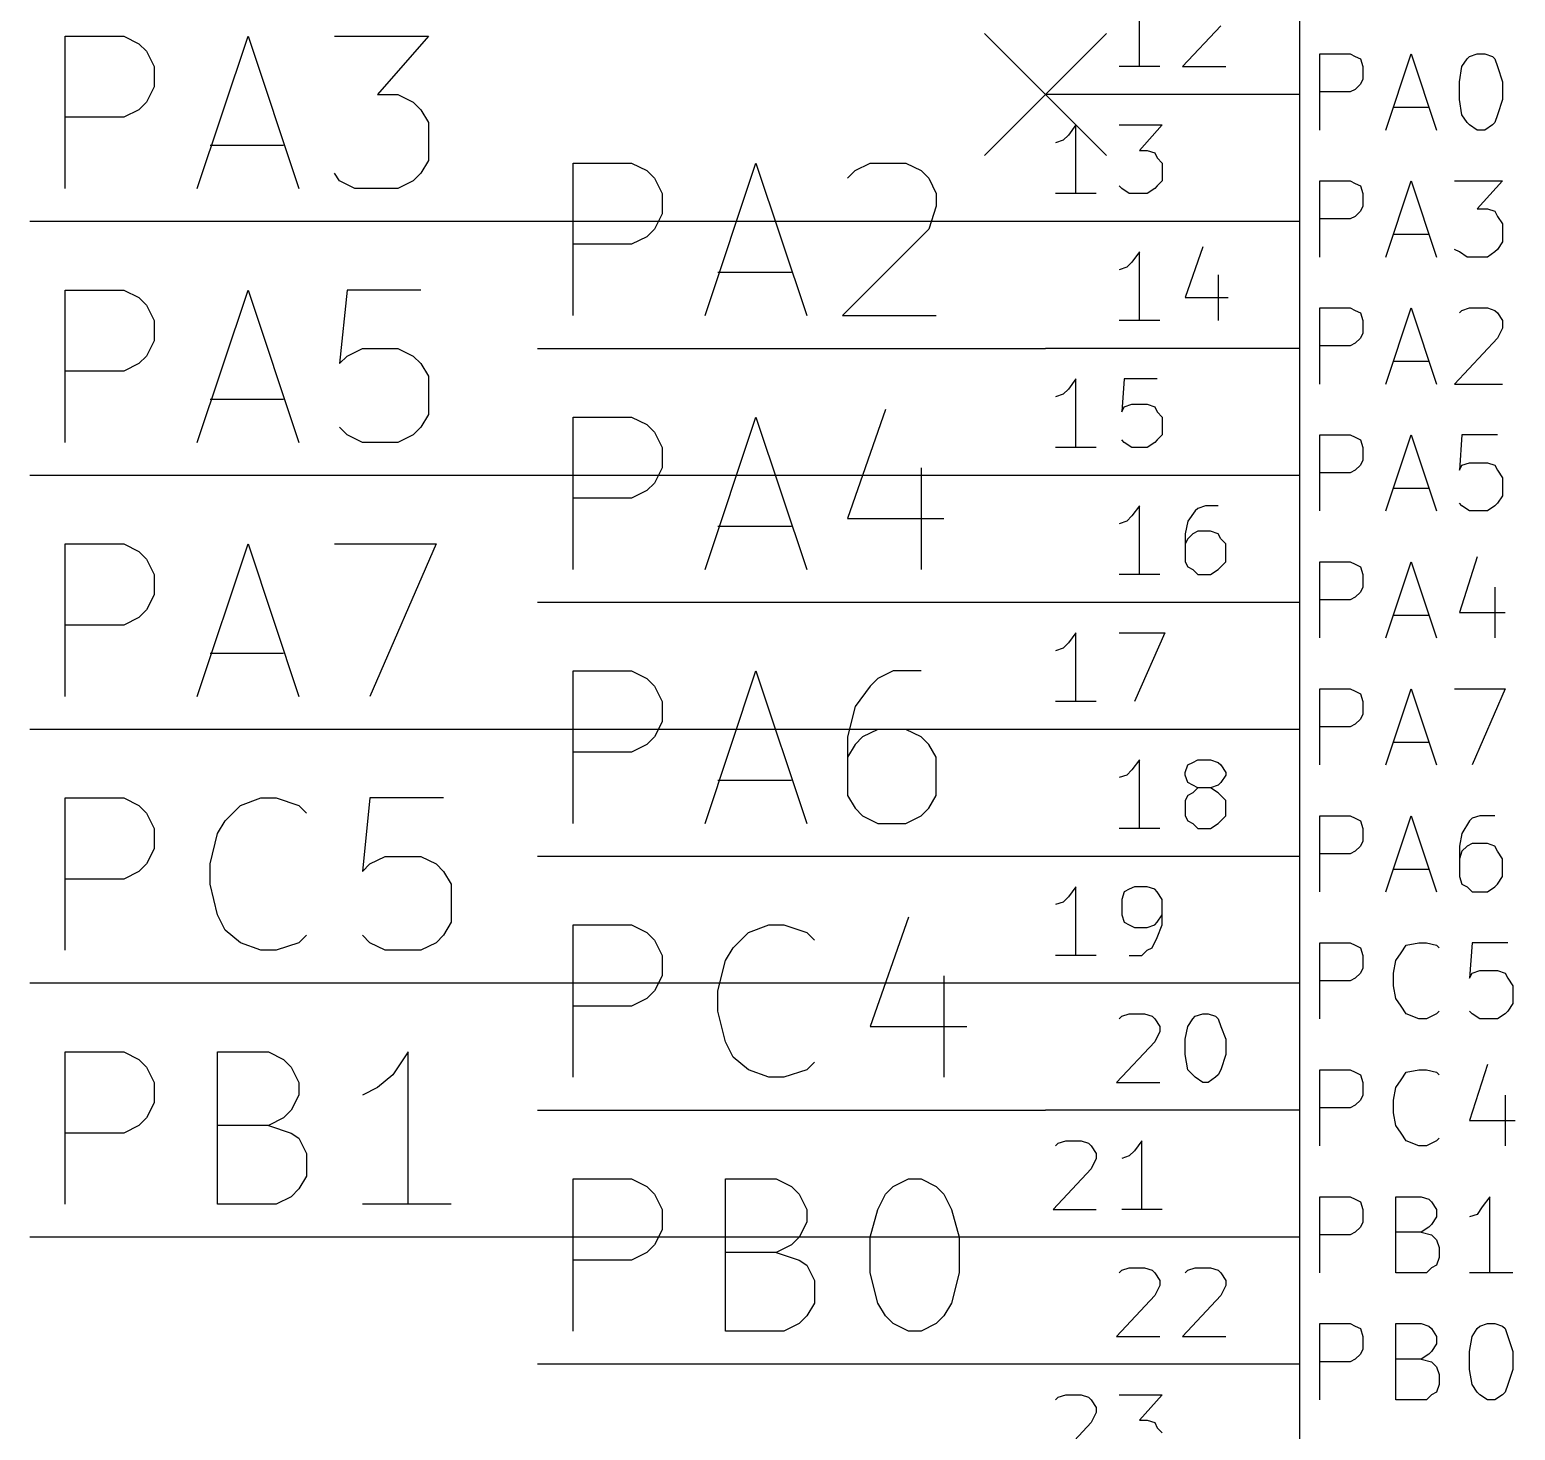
# Model space of a CAD drawing. Extents: x 10 to 287, y -200 to -10.
# Drawn here: x 33.02 to 47.88, y -111.15 to -97.14 of the extents above; entities that cross this region are included whole.
import ezdxf

# ---------------------------------------------------------------- set-up
doc = ezdxf.new("R2010")
doc.units = 0
doc.header["$MEASUREMENT"] = 0
doc.layers.add('BLACK', color=7, linetype='CONTINUOUS')

msp = doc.modelspace()

# ---------------------------------------------------------------- linework, layer by layer
at = {"layer": 'Black'}
for p, q in [((33.3756, -98.7298), (33.3756, -97.2058)), ((33.3756, -97.2058), (33.9598, -97.2058)), ((33.9598, -97.2058), (34.1122, -97.282)), ((34.1122, -97.282), (34.1884, -97.3582)), ((34.6964, -98.7298), (35.2044, -97.2058)), ((35.2044, -97.2058), (35.7124, -98.7298)), ((36.068, -97.2058), (37.0078, -97.2058)), ((37.0078, -97.2058), (36.4998, -97.79)), ((34.1884, -97.3582), (34.2646, -97.5106)), ((34.2646, -97.5106), (34.2646, -97.7138)), ((34.2646, -97.7138), (34.1884, -97.8662)), ((34.1884, -97.8662), (34.1122, -97.9424)), ((36.4998, -97.79), (36.703, -97.79)), ((36.703, -97.79), (36.8554, -97.8662)), ((36.8554, -97.8662), (36.9316, -97.9424)), ((33.9598, -98.0186), (33.3756, -98.0186)), ((34.1122, -97.9424), (33.9598, -98.0186)), ((36.9316, -97.9424), (37.0078, -98.0694)), ((37.0078, -98.0694), (37.0078, -98.4504)), ((34.8234, -98.298), (35.56, -98.298)), ((37.0078, -98.4504), (36.9316, -98.5774)), ((38.4556, -99.9998), (38.4556, -98.4758)), ((38.4556, -98.4758), (39.0398, -98.4758)), ((39.0398, -98.4758), (39.1922, -98.552)), ((39.7764, -99.9998), (40.2844, -98.4758)), ((40.2844, -98.4758), (40.7924, -99.9998)), ((41.275, -98.552), (41.4274, -98.4758)), ((41.4274, -98.4758), (41.783, -98.4758)), ((41.783, -98.4758), (41.9354, -98.552)), ((36.1188, -98.6536), (36.068, -98.5774)), ((36.2712, -98.7298), (36.1188, -98.6536)), ((36.8554, -98.6536), (36.703, -98.7298)), ((36.9316, -98.5774), (36.8554, -98.6536)), ((39.1922, -98.552), (39.2684, -98.6282)), ((39.2684, -98.6282), (39.3446, -98.7806)), ((41.1988, -98.6282), (41.275, -98.552)), ((41.9354, -98.552), (42.0116, -98.6282)), ((42.0116, -98.6282), (42.0878, -98.7806)), ((36.703, -98.7298), (36.2712, -98.7298)), ((39.3446, -98.7806), (39.3446, -98.9838)), ((42.0878, -98.7806), (42.0878, -98.9076)), ((42.0878, -98.9076), (42.0116, -99.1362)), ((39.3446, -98.9838), (39.2684, -99.1362)), ((39.1922, -99.2124), (39.0398, -99.2886)), ((39.2684, -99.1362), (39.1922, -99.2124)), ((42.0116, -99.1362), (41.148, -99.9998)), ((39.0398, -99.2886), (38.4556, -99.2886)), ((39.9034, -99.568), (40.64, -99.568)), ((33.3756, -101.27), (33.3756, -99.7458)), ((33.3756, -99.7458), (33.9598, -99.7458)), ((33.9598, -99.7458), (34.1122, -99.822)), ((34.1122, -99.822), (34.1884, -99.8982)), ((34.6964, -101.27), (35.2044, -99.7458)), ((35.2044, -99.7458), (35.7124, -101.27)), ((36.195, -99.7458), (36.1188, -100.482)), ((36.9316, -99.7458), (36.195, -99.7458)), ((34.1884, -99.8982), (34.2646, -100.051)), ((41.148, -99.9998), (42.0878, -99.9998)), ((34.2646, -100.051), (34.2646, -100.254)), ((34.2646, -100.254), (34.1884, -100.406)), ((34.1884, -100.406), (34.1122, -100.482)), ((36.1188, -100.482), (36.195, -100.406)), ((36.195, -100.406), (36.3474, -100.33)), ((36.3474, -100.33), (36.703, -100.33)), ((36.703, -100.33), (36.8554, -100.406)), ((36.8554, -100.406), (36.9316, -100.482)), ((33.9598, -100.559), (33.3756, -100.559)), ((34.1122, -100.482), (33.9598, -100.559)), ((36.9316, -100.482), (37.0078, -100.609)), ((37.0078, -100.609), (37.0078, -100.99)), ((34.8234, -100.838), (35.56, -100.838)), ((37.0078, -100.99), (36.9316, -101.117)), ((38.4556, -102.54), (38.4556, -101.016)), ((38.4556, -101.016), (39.0398, -101.016)), ((39.0398, -101.016), (39.1922, -101.092)), ((39.7764, -102.54), (40.2844, -101.016)), ((40.2844, -101.016), (40.7924, -102.54)), ((41.5798, -100.94), (41.1988, -102.032)), ((36.195, -101.194), (36.1188, -101.117)), ((36.9316, -101.117), (36.8554, -101.194)), ((39.1922, -101.092), (39.2684, -101.168)), ((39.2684, -101.168), (39.3446, -101.321)), ((36.3474, -101.27), (36.195, -101.194)), ((36.703, -101.27), (36.3474, -101.27)), ((36.8554, -101.194), (36.703, -101.27)), ((39.3446, -101.321), (39.3446, -101.524)), ((39.3446, -101.524), (39.2684, -101.676)), ((41.9354, -101.524), (41.9354, -102.54)), ((39.1922, -101.752), (39.0398, -101.829)), ((39.2684, -101.676), (39.1922, -101.752)), ((39.0398, -101.829), (38.4556, -101.829)), ((41.1988, -102.032), (42.164, -102.032)), ((39.9034, -102.108), (40.64, -102.108)), ((33.3756, -103.81), (33.3756, -102.286)), ((33.3756, -102.286), (33.9598, -102.286)), ((33.9598, -102.286), (34.1122, -102.362)), ((34.1122, -102.362), (34.1884, -102.438)), ((34.6964, -103.81), (35.2044, -102.286)), ((35.2044, -102.286), (35.7124, -103.81)), ((36.068, -102.286), (37.084, -102.286)), ((37.084, -102.286), (36.4236, -103.81)), ((34.1884, -102.438), (34.2646, -102.591)), ((34.2646, -102.591), (34.2646, -102.794)), ((34.2646, -102.794), (34.1884, -102.946)), ((34.1884, -102.946), (34.1122, -103.022)), ((33.9598, -103.099), (33.3756, -103.099)), ((34.1122, -103.022), (33.9598, -103.099)), ((34.8234, -103.378), (35.56, -103.378)), ((38.4556, -105.08), (38.4556, -103.556)), ((38.4556, -103.556), (39.0398, -103.556)), ((39.0398, -103.556), (39.1922, -103.632)), ((39.7764, -105.08), (40.2844, -103.556)), ((40.2844, -103.556), (40.7924, -105.08)), ((41.656, -103.556), (41.5036, -103.632)), ((41.9354, -103.556), (41.656, -103.556)), ((39.1922, -103.632), (39.2684, -103.708)), ((39.2684, -103.708), (39.3446, -103.861)), ((41.4274, -103.708), (41.275, -103.911)), ((41.5036, -103.632), (41.4274, -103.708)), ((39.3446, -103.861), (39.3446, -104.064)), ((41.275, -103.911), (41.1988, -104.216)), ((39.3446, -104.064), (39.2684, -104.216)), ((41.5036, -104.14), (41.3512, -104.216)), ((41.783, -104.14), (41.5036, -104.14)), ((41.9354, -104.216), (41.783, -104.14)), ((39.1922, -104.292), (39.0398, -104.369)), ((39.2684, -104.216), (39.1922, -104.292)), ((41.1988, -104.216), (41.1988, -104.8)), ((41.275, -104.292), (41.1988, -104.419)), ((41.3512, -104.216), (41.275, -104.292)), ((42.0116, -104.292), (41.9354, -104.216)), ((42.0878, -104.419), (42.0116, -104.292)), ((39.0398, -104.369), (38.4556, -104.369)), ((42.0878, -104.8), (42.0878, -104.419)), ((39.9034, -104.648), (40.64, -104.648)), ((33.3756, -106.35), (33.3756, -104.826)), ((33.3756, -104.826), (33.9598, -104.826)), ((33.9598, -104.826), (34.1122, -104.902)), ((34.1122, -104.902), (34.1884, -104.978)), ((34.9758, -105.054), (35.1282, -104.902)), ((35.1282, -104.902), (35.3314, -104.826)), ((35.3314, -104.826), (35.4838, -104.826)), ((35.4838, -104.826), (35.7124, -104.902)), ((35.7124, -104.902), (35.7886, -104.978)), ((36.4236, -104.826), (36.3474, -105.562)), ((37.1602, -104.826), (36.4236, -104.826)), ((41.1988, -104.8), (41.275, -104.927)), ((42.0116, -104.927), (42.0878, -104.8)), ((34.1884, -104.978), (34.2646, -105.131)), ((41.275, -104.927), (41.3512, -105.004)), ((41.3512, -105.004), (41.5036, -105.08)), ((41.783, -105.08), (41.9354, -105.004)), ((41.9354, -105.004), (42.0116, -104.927)), ((34.2646, -105.131), (34.2646, -105.334)), ((34.8234, -105.486), (34.8996, -105.181)), ((34.8996, -105.181), (34.9758, -105.054)), ((41.5036, -105.08), (41.783, -105.08)), ((34.2646, -105.334), (34.1884, -105.486)), ((34.1884, -105.486), (34.1122, -105.562)), ((34.8234, -105.689), (34.8234, -105.486)), ((36.3474, -105.562), (36.4236, -105.486)), ((36.4236, -105.486), (36.576, -105.41)), ((36.576, -105.41), (36.9316, -105.41)), ((36.9316, -105.41), (37.084, -105.486)), ((37.084, -105.486), (37.1602, -105.562)), ((33.9598, -105.639), (33.3756, -105.639)), ((34.1122, -105.562), (33.9598, -105.639)), ((37.1602, -105.562), (37.2364, -105.689)), ((34.8996, -105.994), (34.8234, -105.689)), ((37.2364, -105.689), (37.2364, -106.07)), ((34.9758, -106.147), (34.8996, -105.994)), ((37.2364, -106.07), (37.1602, -106.197)), ((41.8084, -106.02), (41.4274, -107.112)), ((35.1282, -106.274), (34.9758, -106.147)), ((35.7886, -106.197), (35.7124, -106.274)), ((36.4236, -106.274), (36.3474, -106.197)), ((37.1602, -106.197), (37.084, -106.274)), ((38.4556, -107.62), (38.4556, -106.096)), ((38.4556, -106.096), (39.0398, -106.096)), ((39.0398, -106.096), (39.1922, -106.172)), ((39.1922, -106.172), (39.2684, -106.248)), ((40.0558, -106.324), (40.2082, -106.172)), ((40.2082, -106.172), (40.4114, -106.096)), ((40.4114, -106.096), (40.5638, -106.096)), ((40.5638, -106.096), (40.7924, -106.172)), ((40.7924, -106.172), (40.8686, -106.248)), ((35.3314, -106.35), (35.1282, -106.274)), ((35.4838, -106.35), (35.3314, -106.35)), ((35.7124, -106.274), (35.4838, -106.35)), ((36.576, -106.35), (36.4236, -106.274)), ((36.9316, -106.35), (36.576, -106.35)), ((37.084, -106.274), (36.9316, -106.35)), ((39.2684, -106.248), (39.3446, -106.401)), ((39.9796, -106.451), (40.0558, -106.324)), ((39.3446, -106.401), (39.3446, -106.604)), ((39.9034, -106.756), (39.9796, -106.451)), ((39.3446, -106.604), (39.2684, -106.756)), ((42.164, -106.604), (42.164, -107.62)), ((39.1922, -106.832), (39.0398, -106.909)), ((39.2684, -106.756), (39.1922, -106.832)), ((39.9034, -106.959), (39.9034, -106.756)), ((39.0398, -106.909), (38.4556, -106.909)), ((39.9796, -107.264), (39.9034, -106.959)), ((41.4274, -107.112), (42.3926, -107.112)), ((40.0558, -107.417), (39.9796, -107.264)), ((33.3756, -108.89), (33.3756, -107.366)), ((33.3756, -107.366), (33.9598, -107.366)), ((33.9598, -107.366), (34.1122, -107.442)), ((34.8996, -108.89), (34.8996, -107.366)), ((34.8996, -107.366), (35.4076, -107.366)), ((35.4076, -107.366), (35.56, -107.442)), ((36.8046, -107.366), (36.6522, -107.594)), ((36.8046, -108.89), (36.8046, -107.366)), ((40.2082, -107.544), (40.0558, -107.417)), ((34.1122, -107.442), (34.1884, -107.518)), ((34.1884, -107.518), (34.2646, -107.671)), ((35.56, -107.442), (35.6362, -107.518)), ((35.6362, -107.518), (35.7124, -107.671)), ((40.4114, -107.62), (40.2082, -107.544)), ((40.7924, -107.544), (40.5638, -107.62)), ((40.8686, -107.467), (40.7924, -107.544)), ((34.2646, -107.671), (34.2646, -107.874)), ((35.7124, -107.671), (35.7124, -107.798)), ((36.4998, -107.721), (36.3474, -107.798)), ((36.6522, -107.594), (36.4998, -107.721)), ((40.5638, -107.62), (40.4114, -107.62)), ((34.2646, -107.874), (34.1884, -108.026)), ((35.7124, -107.798), (35.6362, -107.95)), ((35.6362, -107.95), (35.56, -108.026)), ((34.1122, -108.102), (33.9598, -108.179)), ((34.1884, -108.026), (34.1122, -108.102)), ((35.4076, -108.102), (34.8996, -108.102)), ((35.56, -108.026), (35.4076, -108.102)), ((35.4076, -108.102), (35.6362, -108.179)), ((33.9598, -108.179), (33.3756, -108.179)), ((35.6362, -108.179), (35.7124, -108.229)), ((35.7124, -108.229), (35.7886, -108.382)), ((35.7886, -108.382), (35.7886, -108.61)), ((35.7886, -108.61), (35.7124, -108.737)), ((35.7124, -108.737), (35.6362, -108.814)), ((38.4556, -110.16), (38.4556, -108.636)), ((38.4556, -108.636), (39.0398, -108.636)), ((39.0398, -108.636), (39.1922, -108.712)), ((39.1922, -108.712), (39.2684, -108.788)), ((39.9796, -110.16), (39.9796, -108.636)), ((39.9796, -108.636), (40.4876, -108.636)), ((40.4876, -108.636), (40.64, -108.712)), ((40.64, -108.712), (40.7162, -108.788)), ((41.5798, -108.788), (41.656, -108.712)), ((41.656, -108.712), (41.8084, -108.636)), ((41.8084, -108.636), (41.9354, -108.636)), ((41.9354, -108.636), (42.0878, -108.712)), ((42.0878, -108.712), (42.164, -108.788)), ((35.4838, -108.89), (34.8996, -108.89)), ((35.6362, -108.814), (35.4838, -108.89)), ((37.2364, -108.89), (36.3474, -108.89)), ((39.2684, -108.788), (39.3446, -108.941)), ((40.7162, -108.788), (40.7924, -108.941)), ((41.5036, -108.941), (41.5798, -108.788)), ((42.164, -108.788), (42.2402, -108.941)), ((39.3446, -108.941), (39.3446, -109.144)), ((40.7924, -108.941), (40.7924, -109.068)), ((41.4274, -109.22), (41.5036, -108.941)), ((42.2402, -108.941), (42.3164, -109.22)), ((39.3446, -109.144), (39.2684, -109.296)), ((40.7924, -109.068), (40.7162, -109.22)), ((39.2684, -109.296), (39.1922, -109.372)), ((40.64, -109.296), (40.4876, -109.372)), ((40.7162, -109.22), (40.64, -109.296)), ((41.4274, -109.576), (41.4274, -109.22)), ((42.3164, -109.22), (42.3164, -109.576)), ((39.0398, -109.449), (38.4556, -109.449)), ((39.1922, -109.372), (39.0398, -109.449)), ((40.4876, -109.372), (39.9796, -109.372)), ((40.4876, -109.372), (40.7162, -109.449)), ((40.7162, -109.449), (40.7924, -109.499)), ((40.7924, -109.499), (40.8686, -109.652)), ((40.8686, -109.652), (40.8686, -109.88)), ((41.5036, -109.88), (41.4274, -109.576)), ((42.3164, -109.576), (42.2402, -109.88)), ((40.8686, -109.88), (40.7924, -110.007)), ((41.5798, -110.007), (41.5036, -109.88)), ((42.2402, -109.88), (42.164, -110.007)), ((40.7162, -110.084), (40.5638, -110.16)), ((40.7924, -110.007), (40.7162, -110.084)), ((41.656, -110.084), (41.5798, -110.007)), ((41.8084, -110.16), (41.656, -110.084)), ((42.0878, -110.084), (41.9354, -110.16)), ((42.164, -110.007), (42.0878, -110.084)), ((40.5638, -110.16), (39.9796, -110.16)), ((41.9354, -110.16), (41.8084, -110.16))]:
    msp.add_line(p, q, dxfattribs=at)
at = {"layer": 'Blue 2'}
for p, q in [((42.5704, -97.1804), (43.7896, -98.3996)), ((43.7896, -97.1804), (42.5704, -98.3996))]:
    msp.add_line(p, q, dxfattribs=at)
at = {"layer": 'Cyan 2'}
for p, q in [((45.9232, -98.1456), (45.9232, -97.3836)), ((45.9232, -97.3836), (46.228, -97.3836)), ((46.228, -97.3836), (46.2788, -97.409)), ((46.2788, -97.409), (46.3296, -97.4344)), ((46.3296, -97.4344), (46.355, -97.5106)), ((46.5836, -98.1456), (46.8376, -97.3836)), ((46.8376, -97.3836), (47.0916, -98.1456)), ((47.3456, -97.5106), (47.3964, -97.4344)), ((47.3964, -97.4344), (47.4218, -97.409)), ((47.4218, -97.409), (47.498, -97.3836)), ((47.498, -97.3836), (47.5742, -97.3836)), ((47.5742, -97.3836), (47.6504, -97.409)), ((47.6504, -97.409), (47.6758, -97.4344)), ((47.6758, -97.4344), (47.7012, -97.5106)), ((46.355, -97.5106), (46.355, -97.6376)), ((47.3202, -97.663), (47.3456, -97.5106)), ((47.7012, -97.5106), (47.752, -97.663)), ((46.228, -97.7646), (45.9232, -97.7646)), ((46.2788, -97.7392), (46.228, -97.7646)), ((46.3296, -97.6884), (46.2788, -97.7392)), ((46.355, -97.6376), (46.3296, -97.6884)), ((47.3202, -97.8408), (47.3202, -97.663)), ((47.752, -97.663), (47.752, -97.8408)), ((46.6598, -97.917), (47.0154, -97.917)), ((47.3456, -97.9932), (47.3202, -97.8408)), ((47.752, -97.8408), (47.7012, -97.9932)), ((47.3964, -98.0694), (47.3456, -97.9932)), ((47.7012, -97.9932), (47.6758, -98.0694)), ((47.4218, -98.0948), (47.3964, -98.0694)), ((47.498, -98.1456), (47.4218, -98.0948)), ((47.5742, -98.1456), (47.498, -98.1456)), ((47.6504, -98.0948), (47.5742, -98.1456)), ((47.6758, -98.0694), (47.6504, -98.0948)), ((45.9232, -99.4156), (45.9232, -98.6536)), ((45.9232, -98.6536), (46.228, -98.6536)), ((46.228, -98.6536), (46.2788, -98.679)), ((46.5836, -99.4156), (46.8376, -98.6536)), ((46.8376, -98.6536), (47.0916, -99.4156)), ((47.2694, -98.6536), (47.752, -98.6536)), ((47.752, -98.6536), (47.498, -98.933)), ((46.2788, -98.679), (46.3296, -98.7044)), ((46.3296, -98.7044), (46.355, -98.7806)), ((46.355, -98.7806), (46.355, -98.9076)), ((46.3296, -98.9584), (46.2788, -99.0092)), ((46.355, -98.9076), (46.3296, -98.9584)), ((47.498, -98.933), (47.5996, -98.933)), ((47.5996, -98.933), (47.6758, -98.9584)), ((47.6758, -98.9584), (47.7012, -99.0092)), ((46.228, -99.0346), (45.9232, -99.0346)), ((46.2788, -99.0092), (46.228, -99.0346)), ((47.7012, -99.0092), (47.752, -99.0854)), ((47.752, -99.0854), (47.752, -99.2632)), ((46.6598, -99.187), (47.0154, -99.187)), ((47.3202, -99.3648), (47.2694, -99.3394)), ((47.3964, -99.4156), (47.3202, -99.3648)), ((47.6758, -99.3648), (47.5996, -99.4156)), ((47.7012, -99.3394), (47.6758, -99.3648)), ((47.752, -99.2632), (47.7012, -99.3394)), ((47.5996, -99.4156), (47.3964, -99.4156)), ((45.9232, -100.686), (45.9232, -99.9236)), ((45.9232, -99.9236), (46.228, -99.9236)), ((46.228, -99.9236), (46.2788, -99.949)), ((46.2788, -99.949), (46.3296, -99.9744)), ((46.3296, -99.9744), (46.355, -100.051)), ((46.5836, -100.686), (46.8376, -99.9236)), ((46.8376, -99.9236), (47.0916, -100.686)), ((47.3202, -99.9744), (47.3456, -99.949)), ((47.3456, -99.949), (47.4218, -99.9236)), ((47.4218, -99.9236), (47.5996, -99.9236)), ((47.5996, -99.9236), (47.6758, -99.949)), ((47.6758, -99.949), (47.7012, -99.9744)), ((47.7012, -99.9744), (47.752, -100.051)), ((46.355, -100.051), (46.355, -100.178)), ((47.752, -100.127), (47.7012, -100.228)), ((47.752, -100.051), (47.752, -100.127)), ((46.2788, -100.279), (46.228, -100.305)), ((46.3296, -100.228), (46.2788, -100.279)), ((46.355, -100.178), (46.3296, -100.228)), ((47.7012, -100.228), (47.2694, -100.686)), ((46.228, -100.305), (45.9232, -100.305)), ((46.6598, -100.457), (47.0154, -100.457)), ((47.2694, -100.686), (47.752, -100.686)), ((45.9232, -101.956), (45.9232, -101.194)), ((45.9232, -101.194), (46.228, -101.194)), ((46.228, -101.194), (46.2788, -101.219)), ((46.2788, -101.219), (46.3296, -101.244)), ((46.3296, -101.244), (46.355, -101.321)), ((46.355, -101.321), (46.355, -101.448)), ((46.5836, -101.956), (46.8376, -101.194)), ((46.8376, -101.194), (47.0916, -101.956)), ((47.3456, -101.194), (47.3202, -101.549)), ((47.7012, -101.194), (47.3456, -101.194)), ((46.355, -101.448), (46.3296, -101.498)), ((47.3456, -101.498), (47.4218, -101.473)), ((47.4218, -101.473), (47.5996, -101.473)), ((47.5996, -101.473), (47.6758, -101.498)), ((46.228, -101.575), (45.9232, -101.575)), ((46.2788, -101.549), (46.228, -101.575)), ((46.3296, -101.498), (46.2788, -101.549)), ((47.3202, -101.549), (47.3456, -101.498)), ((47.6758, -101.498), (47.7012, -101.549)), ((47.7012, -101.549), (47.752, -101.625)), ((47.752, -101.625), (47.752, -101.803)), ((46.6598, -101.727), (47.0154, -101.727)), ((47.3456, -101.905), (47.3202, -101.879)), ((47.4218, -101.956), (47.3456, -101.905)), ((47.6758, -101.905), (47.5996, -101.956)), ((47.7012, -101.879), (47.6758, -101.905)), ((47.752, -101.803), (47.7012, -101.879)), ((47.5996, -101.956), (47.4218, -101.956)), ((45.9232, -103.226), (45.9232, -102.464)), ((45.9232, -102.464), (46.228, -102.464)), ((46.228, -102.464), (46.2788, -102.489)), ((46.2788, -102.489), (46.3296, -102.514)), ((46.3296, -102.514), (46.355, -102.591)), ((46.5836, -103.226), (46.8376, -102.464)), ((46.8376, -102.464), (47.0916, -103.226)), ((47.498, -102.413), (47.3202, -102.972)), ((46.355, -102.591), (46.355, -102.718)), ((46.2788, -102.819), (46.228, -102.845)), ((46.3296, -102.768), (46.2788, -102.819)), ((46.355, -102.718), (46.3296, -102.768)), ((47.6758, -102.718), (47.6758, -103.226)), ((46.228, -102.845), (45.9232, -102.845)), ((47.3202, -102.972), (47.7774, -102.972)), ((46.6598, -102.997), (47.0154, -102.997)), ((45.9232, -104.496), (45.9232, -103.734)), ((45.9232, -103.734), (46.228, -103.734)), ((46.228, -103.734), (46.2788, -103.759)), ((46.2788, -103.759), (46.3296, -103.784)), ((46.3296, -103.784), (46.355, -103.861)), ((46.355, -103.861), (46.355, -103.988)), ((46.5836, -104.496), (46.8376, -103.734)), ((46.8376, -103.734), (47.0916, -104.496)), ((47.2694, -103.734), (47.7774, -103.734)), ((47.7774, -103.734), (47.4472, -104.496)), ((46.355, -103.988), (46.3296, -104.038)), ((46.228, -104.115), (45.9232, -104.115)), ((46.2788, -104.089), (46.228, -104.115)), ((46.3296, -104.038), (46.2788, -104.089)), ((46.6598, -104.267), (47.0154, -104.267)), ((45.9232, -105.766), (45.9232, -105.004)), ((45.9232, -105.004), (46.228, -105.004)), ((46.228, -105.004), (46.2788, -105.029)), ((46.2788, -105.029), (46.3296, -105.054)), ((46.5836, -105.766), (46.8376, -105.004)), ((46.8376, -105.004), (47.0916, -105.766)), ((47.4472, -105.029), (47.4218, -105.054)), ((47.5234, -105.004), (47.4472, -105.029)), ((47.6758, -105.004), (47.5234, -105.004)), ((46.3296, -105.054), (46.355, -105.131)), ((46.355, -105.131), (46.355, -105.258)), ((47.3456, -105.181), (47.3202, -105.308)), ((47.4218, -105.054), (47.3456, -105.181)), ((46.3296, -105.308), (46.2788, -105.359)), ((46.355, -105.258), (46.3296, -105.308)), ((47.3202, -105.308), (47.3202, -105.613)), ((47.3964, -105.308), (47.3456, -105.359)), ((47.4472, -105.283), (47.3964, -105.308)), ((47.5996, -105.283), (47.4472, -105.283)), ((47.6758, -105.308), (47.5996, -105.283)), ((47.7012, -105.359), (47.6758, -105.308)), ((46.228, -105.385), (45.9232, -105.385)), ((46.2788, -105.359), (46.228, -105.385)), ((47.3456, -105.359), (47.3202, -105.435)), ((47.752, -105.435), (47.7012, -105.359)), ((47.752, -105.613), (47.752, -105.435)), ((46.6598, -105.537), (47.0154, -105.537)), ((47.3202, -105.613), (47.3456, -105.689)), ((47.7012, -105.689), (47.752, -105.613)), ((47.3456, -105.689), (47.3964, -105.715)), ((47.3964, -105.715), (47.4472, -105.766)), ((47.4472, -105.766), (47.5996, -105.766)), ((47.5996, -105.766), (47.6758, -105.715)), ((47.6758, -105.715), (47.7012, -105.689)), ((45.9232, -107.036), (45.9232, -106.274)), ((45.9232, -106.274), (46.228, -106.274)), ((46.228, -106.274), (46.2788, -106.299)), ((46.2788, -106.299), (46.3296, -106.324)), ((46.3296, -106.324), (46.355, -106.401)), ((46.6852, -106.451), (46.736, -106.375)), ((46.736, -106.375), (46.7868, -106.299)), ((46.7868, -106.299), (46.9138, -106.274)), ((46.9138, -106.274), (46.99, -106.274)), ((46.99, -106.274), (47.0916, -106.299)), ((47.0916, -106.299), (47.117, -106.324)), ((47.4472, -106.274), (47.4218, -106.629)), ((47.8028, -106.274), (47.4472, -106.274)), ((46.355, -106.528), (46.3296, -106.578)), ((46.355, -106.401), (46.355, -106.528)), ((46.6598, -106.578), (46.6852, -106.451)), ((46.228, -106.655), (45.9232, -106.655)), ((46.2788, -106.629), (46.228, -106.655)), ((46.3296, -106.578), (46.2788, -106.629)), ((46.6598, -106.705), (46.6598, -106.578)), ((47.4218, -106.629), (47.4472, -106.578)), ((47.4472, -106.578), (47.5234, -106.553)), ((47.5234, -106.553), (47.7012, -106.553)), ((47.7012, -106.553), (47.7774, -106.578)), ((47.7774, -106.578), (47.8028, -106.629)), ((47.8028, -106.629), (47.8536, -106.705)), ((46.6852, -106.832), (46.6598, -106.705)), ((46.736, -106.909), (46.6852, -106.832)), ((47.8536, -106.705), (47.8536, -106.883)), ((46.7868, -106.985), (46.736, -106.909)), ((47.117, -106.959), (47.0916, -106.985)), ((47.4472, -106.985), (47.4218, -106.959)), ((47.8028, -106.959), (47.7774, -106.985)), ((47.8536, -106.883), (47.8028, -106.959)), ((46.9138, -107.036), (46.7868, -106.985)), ((46.99, -107.036), (46.9138, -107.036)), ((47.0916, -106.985), (46.99, -107.036)), ((47.5234, -107.036), (47.4472, -106.985)), ((47.7012, -107.036), (47.5234, -107.036)), ((47.7774, -106.985), (47.7012, -107.036)), ((45.9232, -108.306), (45.9232, -107.544)), ((45.9232, -107.544), (46.228, -107.544)), ((46.228, -107.544), (46.2788, -107.569)), ((46.2788, -107.569), (46.3296, -107.594)), ((46.736, -107.645), (46.7868, -107.569)), ((46.7868, -107.569), (46.9138, -107.544)), ((46.9138, -107.544), (46.99, -107.544)), ((46.99, -107.544), (47.0916, -107.569)), ((47.0916, -107.569), (47.117, -107.594)), ((47.5996, -107.493), (47.4218, -108.052)), ((46.3296, -107.594), (46.355, -107.671)), ((46.355, -107.671), (46.355, -107.798)), ((46.6598, -107.848), (46.6852, -107.721)), ((46.6852, -107.721), (46.736, -107.645)), ((46.3296, -107.848), (46.2788, -107.899)), ((46.355, -107.798), (46.3296, -107.848)), ((46.6598, -107.975), (46.6598, -107.848)), ((47.7774, -107.798), (47.7774, -108.306)), ((46.228, -107.925), (45.9232, -107.925)), ((46.2788, -107.899), (46.228, -107.925)), ((46.6852, -108.102), (46.6598, -107.975)), ((46.736, -108.179), (46.6852, -108.102)), ((47.4218, -108.052), (47.879, -108.052)), ((46.7868, -108.255), (46.736, -108.179)), ((46.9138, -108.306), (46.7868, -108.255)), ((46.99, -108.306), (46.9138, -108.306)), ((47.0916, -108.255), (46.99, -108.306)), ((47.117, -108.229), (47.0916, -108.255)), ((45.9232, -109.576), (45.9232, -108.814)), ((45.9232, -108.814), (46.228, -108.814)), ((46.228, -108.814), (46.2788, -108.839)), ((46.2788, -108.839), (46.3296, -108.864)), ((46.3296, -108.864), (46.355, -108.941)), ((46.6852, -109.576), (46.6852, -108.814)), ((46.6852, -108.814), (46.9392, -108.814)), ((46.9392, -108.814), (47.0154, -108.839)), ((47.0154, -108.839), (47.0408, -108.864)), ((47.0408, -108.864), (47.0916, -108.941)), ((47.5488, -108.915), (47.498, -108.991)), ((47.625, -108.814), (47.5488, -108.915)), ((47.625, -109.576), (47.625, -108.814)), ((46.355, -108.941), (46.355, -109.068)), ((47.0916, -109.017), (47.0408, -109.093)), ((47.0916, -108.941), (47.0916, -109.017)), ((47.498, -108.991), (47.4218, -109.017)), ((46.228, -109.195), (45.9232, -109.195)), ((46.2788, -109.169), (46.228, -109.195)), ((46.3296, -109.118), (46.2788, -109.169)), ((46.355, -109.068), (46.3296, -109.118)), ((46.9392, -109.169), (46.6852, -109.169)), ((47.0154, -109.118), (46.9392, -109.169)), ((46.9392, -109.169), (47.0408, -109.195)), ((47.0408, -109.093), (47.0154, -109.118)), ((47.0408, -109.195), (47.0916, -109.245)), ((47.0916, -109.245), (47.117, -109.322)), ((47.117, -109.322), (47.117, -109.423)), ((47.0916, -109.499), (47.0408, -109.525)), ((47.117, -109.423), (47.0916, -109.499)), ((46.99, -109.576), (46.6852, -109.576)), ((47.0408, -109.525), (46.99, -109.576)), ((47.8536, -109.576), (47.4218, -109.576)), ((45.9232, -110.846), (45.9232, -110.084)), ((45.9232, -110.084), (46.228, -110.084)), ((46.228, -110.084), (46.2788, -110.109)), ((46.6852, -110.846), (46.6852, -110.084)), ((46.6852, -110.084), (46.9392, -110.084)), ((46.9392, -110.084), (47.0154, -110.109)), ((47.5234, -110.109), (47.5996, -110.084)), ((47.5996, -110.084), (47.6758, -110.084)), ((47.6758, -110.084), (47.752, -110.109)), ((46.2788, -110.109), (46.3296, -110.134)), ((46.3296, -110.134), (46.355, -110.211)), ((46.355, -110.211), (46.355, -110.338)), ((47.0154, -110.109), (47.0408, -110.134)), ((47.0408, -110.134), (47.0916, -110.211)), ((47.0916, -110.211), (47.0916, -110.287)), ((47.4218, -110.363), (47.4472, -110.211)), ((47.4472, -110.211), (47.498, -110.134)), ((47.498, -110.134), (47.5234, -110.109)), ((47.752, -110.109), (47.7774, -110.134)), ((47.7774, -110.134), (47.8028, -110.211)), ((47.8028, -110.211), (47.8536, -110.363)), ((46.3296, -110.388), (46.2788, -110.439)), ((46.355, -110.338), (46.3296, -110.388)), ((47.0154, -110.388), (46.9392, -110.439)), ((47.0408, -110.363), (47.0154, -110.388)), ((47.0916, -110.287), (47.0408, -110.363)), ((47.4218, -110.541), (47.4218, -110.363)), ((47.8536, -110.363), (47.8536, -110.541)), ((46.228, -110.465), (45.9232, -110.465)), ((46.2788, -110.439), (46.228, -110.465)), ((46.9392, -110.439), (46.6852, -110.439)), ((46.9392, -110.439), (47.0408, -110.465)), ((47.0408, -110.465), (47.0916, -110.515)), ((47.0916, -110.515), (47.117, -110.592)), ((47.4472, -110.693), (47.4218, -110.541)), ((47.8536, -110.541), (47.8028, -110.693)), ((47.117, -110.693), (47.0916, -110.769)), ((47.117, -110.592), (47.117, -110.693)), ((47.498, -110.769), (47.4472, -110.693)), ((47.8028, -110.693), (47.7774, -110.769)), ((46.99, -110.846), (46.6852, -110.846)), ((47.0408, -110.795), (46.99, -110.846)), ((47.0916, -110.769), (47.0408, -110.795)), ((47.5234, -110.795), (47.498, -110.769)), ((47.5996, -110.846), (47.5234, -110.795)), ((47.6758, -110.846), (47.5996, -110.846)), ((47.752, -110.795), (47.6758, -110.846)), ((47.7774, -110.769), (47.752, -110.795))]:
    msp.add_line(p, q, dxfattribs=at)
at = {"layer": 'Green 2'}
for p, q in [((41.91, -99.06), (33.02, -99.06)), ((38.1, -100.33), (43.18, -100.33)), ((41.91, -101.6), (33.02, -101.6)), ((43.18, -102.87), (38.1, -102.87)), ((41.91, -104.14), (33.02, -104.14)), ((43.18, -105.41), (38.1, -105.41)), ((41.91, -106.68), (33.02, -106.68)), ((38.1, -107.95), (43.18, -107.95)), ((41.91, -109.22), (33.02, -109.22)), ((43.18, -110.49), (38.1, -110.49))]:
    msp.add_line(p, q, dxfattribs=at)
at = {"layer": 'Red 2'}
for p, q in [((45.72, -82.55), (45.72, -148.59)), ((44.1198, -97.5106), (44.1198, -96.8248)), ((44.9326, -97.1042), (44.5516, -97.5106)), ((44.323, -97.5106), (43.9166, -97.5106)), ((44.5516, -97.5106), (44.9834, -97.5106)), ((45.72, -97.79), (43.18, -97.79)), ((43.4086, -98.1964), (43.3578, -98.2472)), ((43.4848, -98.0948), (43.4086, -98.1964)), ((43.4848, -98.7806), (43.4848, -98.0948)), ((43.9166, -98.0948), (44.3484, -98.0948)), ((44.3484, -98.0948), (44.1198, -98.3488)), ((43.3578, -98.2472), (43.2816, -98.2726)), ((44.1198, -98.3488), (44.196, -98.3488)), ((44.196, -98.3488), (44.2722, -98.3742)), ((44.2722, -98.3742), (44.2976, -98.425)), ((44.2976, -98.425), (44.3484, -98.4758)), ((44.3484, -98.4758), (44.3484, -98.6536)), ((44.3484, -98.6536), (44.2976, -98.7044)), ((43.688, -98.7806), (43.2816, -98.7806)), ((43.942, -98.7298), (43.9166, -98.7044)), ((44.0182, -98.7806), (43.942, -98.7298)), ((44.196, -98.7806), (44.0182, -98.7806)), ((44.2722, -98.7298), (44.196, -98.7806)), ((44.2976, -98.7044), (44.2722, -98.7298)), ((45.72, -99.06), (41.91, -99.06)), ((44.1198, -99.3648), (44.0436, -99.4664)), ((44.1198, -100.051), (44.1198, -99.3648)), ((44.7548, -99.314), (44.577, -99.822)), ((43.9928, -99.5172), (43.9166, -99.5426)), ((44.0436, -99.4664), (43.9928, -99.5172)), ((44.9072, -99.5934), (44.9072, -100.051)), ((44.577, -99.822), (45.0088, -99.822)), ((44.323, -100.051), (43.9166, -100.051)), ((45.72, -100.33), (43.18, -100.33)), ((43.4086, -100.736), (43.3578, -100.787)), ((43.4848, -100.635), (43.4086, -100.736)), ((43.4848, -101.321), (43.4848, -100.635)), ((43.9674, -100.635), (43.942, -100.965)), ((44.2976, -100.635), (43.9674, -100.635)), ((43.3578, -100.787), (43.2816, -100.813)), ((43.9674, -100.914), (44.0436, -100.889)), ((44.0436, -100.889), (44.196, -100.889)), ((44.196, -100.889), (44.2722, -100.914)), ((43.942, -100.965), (43.9674, -100.914)), ((44.2722, -100.914), (44.2976, -100.965)), ((44.2976, -100.965), (44.3484, -101.016)), ((44.3484, -101.016), (44.3484, -101.194)), ((43.688, -101.321), (43.2816, -101.321)), ((43.9674, -101.27), (43.942, -101.244)), ((44.0436, -101.321), (43.9674, -101.27)), ((44.196, -101.321), (44.0436, -101.321)), ((44.2722, -101.27), (44.196, -101.321)), ((44.2976, -101.244), (44.2722, -101.27)), ((44.3484, -101.194), (44.2976, -101.244)), ((45.72, -101.6), (41.91, -101.6)), ((44.1198, -101.905), (44.0436, -102.006)), ((44.1198, -102.591), (44.1198, -101.905)), ((44.704, -101.93), (44.6786, -101.956)), ((44.7802, -101.905), (44.704, -101.93)), ((44.9072, -101.905), (44.7802, -101.905)), ((43.9928, -102.057), (43.9166, -102.083)), ((44.0436, -102.006), (43.9928, -102.057)), ((44.6024, -102.057), (44.577, -102.184)), ((44.6786, -101.956), (44.6024, -102.057)), ((44.577, -102.184), (44.577, -102.464)), ((44.6532, -102.184), (44.6024, -102.235)), ((44.704, -102.159), (44.6532, -102.184)), ((44.831, -102.159), (44.704, -102.159)), ((44.9072, -102.184), (44.831, -102.159)), ((44.9326, -102.235), (44.9072, -102.184)), ((44.6024, -102.235), (44.577, -102.286)), ((44.9834, -102.286), (44.9326, -102.235)), ((44.9834, -102.464), (44.9834, -102.286)), ((44.577, -102.464), (44.6024, -102.514)), ((44.6024, -102.514), (44.6532, -102.54)), ((44.9072, -102.54), (44.9326, -102.514)), ((44.9326, -102.514), (44.9834, -102.464)), ((44.323, -102.591), (43.9166, -102.591)), ((44.6532, -102.54), (44.704, -102.591)), ((44.704, -102.591), (44.831, -102.591)), ((44.831, -102.591), (44.9072, -102.54)), ((45.72, -102.87), (43.18, -102.87)), ((43.4848, -103.175), (43.4086, -103.276)), ((43.4848, -103.861), (43.4848, -103.175)), ((43.9166, -103.175), (44.3738, -103.175)), ((44.3738, -103.175), (44.069, -103.861)), ((43.3578, -103.327), (43.2816, -103.353)), ((43.4086, -103.276), (43.3578, -103.327)), ((43.688, -103.861), (43.2816, -103.861)), ((45.72, -104.14), (41.91, -104.14)), ((44.1198, -104.445), (44.0436, -104.546)), ((44.1198, -105.131), (44.1198, -104.445)), ((44.6532, -104.47), (44.704, -104.445)), ((44.704, -104.445), (44.831, -104.445)), ((44.831, -104.445), (44.9072, -104.47)), ((43.9928, -104.597), (43.9166, -104.623)), ((44.0436, -104.546), (43.9928, -104.597)), ((44.577, -104.572), (44.6024, -104.496)), ((44.577, -104.597), (44.577, -104.572)), ((44.6024, -104.673), (44.577, -104.597)), ((44.6024, -104.496), (44.6532, -104.47)), ((44.9072, -104.47), (44.9326, -104.496)), ((44.9326, -104.496), (44.9834, -104.572)), ((44.9834, -104.597), (44.9326, -104.673)), ((44.9834, -104.572), (44.9834, -104.597)), ((44.6532, -104.699), (44.6024, -104.673)), ((44.704, -104.724), (44.6532, -104.699)), ((44.704, -104.724), (44.6532, -104.775)), ((44.831, -104.724), (44.704, -104.724)), ((44.9072, -104.699), (44.831, -104.724)), ((44.9072, -104.775), (44.831, -104.724)), ((44.9326, -104.673), (44.9072, -104.699)), ((44.6024, -104.8), (44.577, -104.851)), ((44.577, -104.851), (44.577, -105.004)), ((44.6532, -104.775), (44.6024, -104.8)), ((44.9326, -104.8), (44.9072, -104.775)), ((44.9834, -104.851), (44.9326, -104.8)), ((44.9834, -105.004), (44.9834, -104.851)), ((44.577, -105.004), (44.6024, -105.054)), ((44.9326, -105.054), (44.9834, -105.004)), ((44.323, -105.131), (43.9166, -105.131)), ((44.6024, -105.054), (44.6532, -105.08)), ((44.6532, -105.08), (44.704, -105.131)), ((44.704, -105.131), (44.831, -105.131)), ((44.831, -105.131), (44.9072, -105.08)), ((44.9072, -105.08), (44.9326, -105.054)), ((45.72, -105.41), (43.18, -105.41)), ((43.4848, -105.715), (43.4086, -105.816)), ((43.4848, -106.401), (43.4848, -105.715)), ((43.9674, -105.766), (43.942, -105.842)), ((44.0182, -105.74), (43.9674, -105.766)), ((44.069, -105.715), (44.0182, -105.74)), ((44.196, -105.715), (44.069, -105.715)), ((44.2722, -105.74), (44.196, -105.715)), ((44.2976, -105.766), (44.2722, -105.74)), ((44.3484, -105.842), (44.2976, -105.766)), ((43.3578, -105.867), (43.2816, -105.893)), ((43.4086, -105.816), (43.3578, -105.867)), ((43.942, -105.842), (43.942, -105.994)), ((44.3484, -106.096), (44.3484, -105.842)), ((43.942, -105.994), (43.9674, -106.07)), ((43.9674, -106.07), (44.0182, -106.096)), ((44.2722, -106.096), (44.2976, -106.07)), ((44.2976, -106.07), (44.3484, -105.994)), ((44.0182, -106.096), (44.069, -106.121)), ((44.069, -106.121), (44.196, -106.121)), ((44.196, -106.121), (44.2722, -106.096)), ((44.2468, -106.324), (44.2976, -106.223)), ((44.2976, -106.223), (44.3484, -106.096)), ((44.1452, -106.401), (44.196, -106.35)), ((44.196, -106.35), (44.2468, -106.324)), ((43.688, -106.401), (43.2816, -106.401)), ((44.0182, -106.401), (44.1452, -106.401)), ((45.72, -106.68), (41.91, -106.68)), ((43.9166, -107.036), (43.942, -107.01)), ((43.942, -107.01), (44.0182, -106.985)), ((44.0182, -106.985), (44.1706, -106.985)), ((44.1706, -106.985), (44.2468, -107.01)), ((44.2468, -107.01), (44.2722, -107.036)), ((44.2722, -107.036), (44.323, -107.112)), ((44.323, -107.112), (44.323, -107.163)), ((44.577, -107.239), (44.6024, -107.112)), ((44.6024, -107.112), (44.6532, -107.036)), ((44.6532, -107.036), (44.6786, -107.01)), ((44.6786, -107.01), (44.7548, -106.985)), ((44.7548, -106.985), (44.8056, -106.985)), ((44.8056, -106.985), (44.8818, -107.01)), ((44.8818, -107.01), (44.9072, -107.036)), ((44.9072, -107.036), (44.9326, -107.112)), ((44.9326, -107.112), (44.9834, -107.239)), ((44.2722, -107.264), (43.8912, -107.671)), ((44.323, -107.163), (44.2722, -107.264)), ((44.577, -107.391), (44.577, -107.239)), ((44.9834, -107.239), (44.9834, -107.391)), ((44.6024, -107.544), (44.577, -107.391)), ((44.9834, -107.391), (44.9326, -107.544)), ((44.6532, -107.594), (44.6024, -107.544)), ((44.9326, -107.544), (44.9072, -107.594)), ((43.8912, -107.671), (44.323, -107.671)), ((44.6786, -107.62), (44.6532, -107.594)), ((44.7548, -107.671), (44.6786, -107.62)), ((44.8056, -107.671), (44.7548, -107.671)), ((44.8818, -107.62), (44.8056, -107.671)), ((44.9072, -107.594), (44.8818, -107.62)), ((45.72, -107.95), (43.18, -107.95)), ((43.2816, -108.306), (43.307, -108.28)), ((43.307, -108.28), (43.3832, -108.255)), ((43.3832, -108.255), (43.5356, -108.255)), ((43.5356, -108.255), (43.6118, -108.28)), ((43.6118, -108.28), (43.6372, -108.306)), ((43.6372, -108.306), (43.688, -108.382)), ((44.1452, -108.255), (44.069, -108.356)), ((44.1452, -108.941), (44.1452, -108.255)), ((43.688, -108.433), (43.6372, -108.534)), ((43.688, -108.382), (43.688, -108.433)), ((44.0182, -108.407), (43.942, -108.433)), ((44.069, -108.356), (44.0182, -108.407)), ((43.6372, -108.534), (43.2562, -108.941)), ((43.2562, -108.941), (43.688, -108.941)), ((44.3484, -108.941), (43.942, -108.941)), ((45.72, -109.22), (41.91, -109.22)), ((43.9166, -109.576), (43.942, -109.55)), ((43.942, -109.55), (44.0182, -109.525)), ((44.0182, -109.525), (44.1706, -109.525)), ((44.1706, -109.525), (44.2468, -109.55)), ((44.2468, -109.55), (44.2722, -109.576)), ((44.2722, -109.576), (44.323, -109.652)), ((44.323, -109.652), (44.323, -109.703)), ((44.577, -109.576), (44.6024, -109.55)), ((44.6024, -109.55), (44.6786, -109.525)), ((44.6786, -109.525), (44.831, -109.525)), ((44.831, -109.525), (44.9072, -109.55)), ((44.9072, -109.55), (44.9326, -109.576)), ((44.9326, -109.576), (44.9834, -109.652)), ((44.9834, -109.652), (44.9834, -109.703)), ((44.2722, -109.804), (43.8912, -110.211)), ((44.323, -109.703), (44.2722, -109.804)), ((44.9326, -109.804), (44.5516, -110.211)), ((44.9834, -109.703), (44.9326, -109.804)), ((43.8912, -110.211), (44.323, -110.211)), ((44.5516, -110.211), (44.9834, -110.211)), ((45.72, -110.49), (43.18, -110.49)), ((43.2816, -110.846), (43.307, -110.82)), ((43.307, -110.82), (43.3832, -110.795)), ((43.3832, -110.795), (43.5356, -110.795)), ((43.5356, -110.795), (43.6118, -110.82)), ((43.6118, -110.82), (43.6372, -110.846)), ((43.6372, -110.846), (43.688, -110.922)), ((43.9166, -110.795), (44.3484, -110.795)), ((44.3484, -110.795), (44.1198, -111.049)), ((43.688, -110.973), (43.6372, -111.074)), ((43.688, -110.922), (43.688, -110.973)), ((43.6372, -111.074), (43.2562, -111.481)), ((44.1198, -111.049), (44.196, -111.049)), ((44.196, -111.049), (44.2722, -111.074)), ((44.2722, -111.074), (44.2976, -111.125)), ((44.2976, -111.125), (44.3484, -111.176))]:
    msp.add_line(p, q, dxfattribs=at)

doc.saveas('drawing.dxf')
